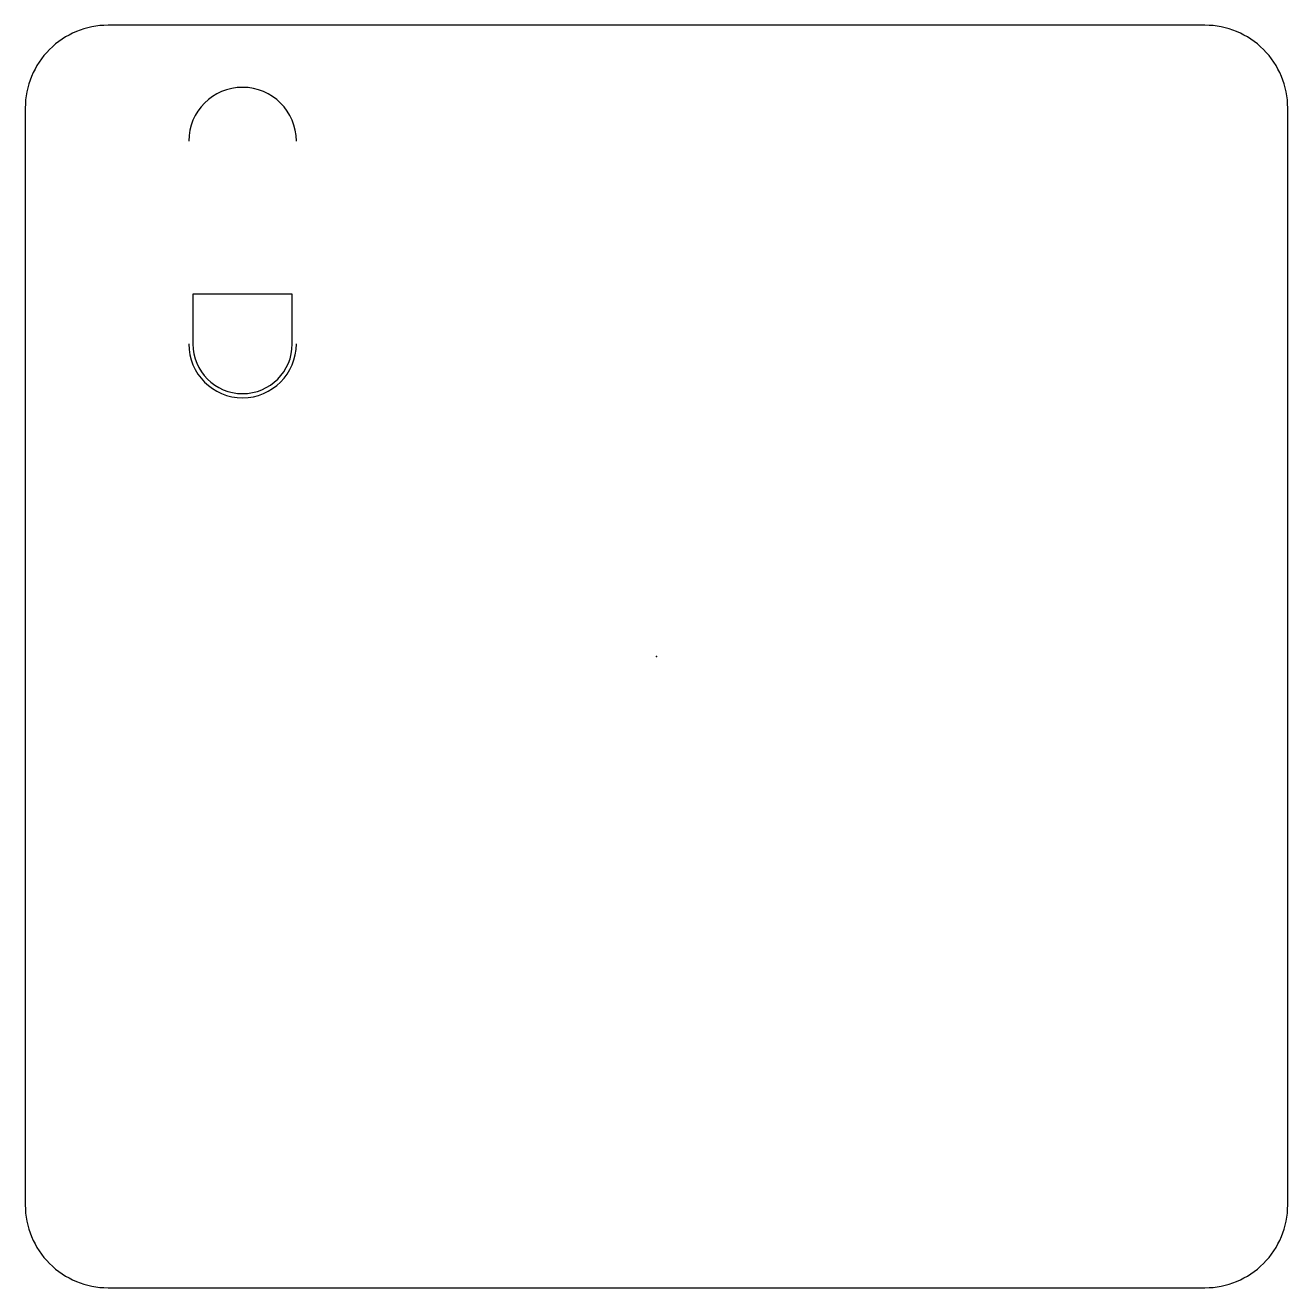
# Model space of a CAD drawing. Header units: millimetres. Extents: x -30.5 to 30.5, y -30.5 to 30.5.
import ezdxf

# ---------------------------------------------------------------- set-up
doc = ezdxf.new("R2010")
doc.units = ezdxf.units.MM
doc.layers.get('0').update_dxf_attribs({"linetype": 'CONTINUOUS'})

msp = doc.modelspace()

# ---------------------------------------------------------------- linework, layer by layer
for points in [[(-30.5, -26.5, 0.414214), (-26.5, -30.5), (26.5, -30.5, 0.414214), (30.5, -26.5), (30.5, 26.5, 0.414214), (26.5, 30.5), (-26.5, 30.5, 0.414214), (-30.5, 26.5)], [(-22.4, 15.1, 1), (-17.6, 15.1), (-17.6, 17.5), (-22.4, 17.5)]]:
    msp.add_lwpolyline(points, format="xyb", close=True)
for centre, start, end in [((-20, 24.9), 0, 180), ((-20, 15.1), -180, 0)]:
    msp.add_arc(centre, 2.6, start, end)
msp.add_point((0, 0))

doc.saveas('drawing.dxf')
